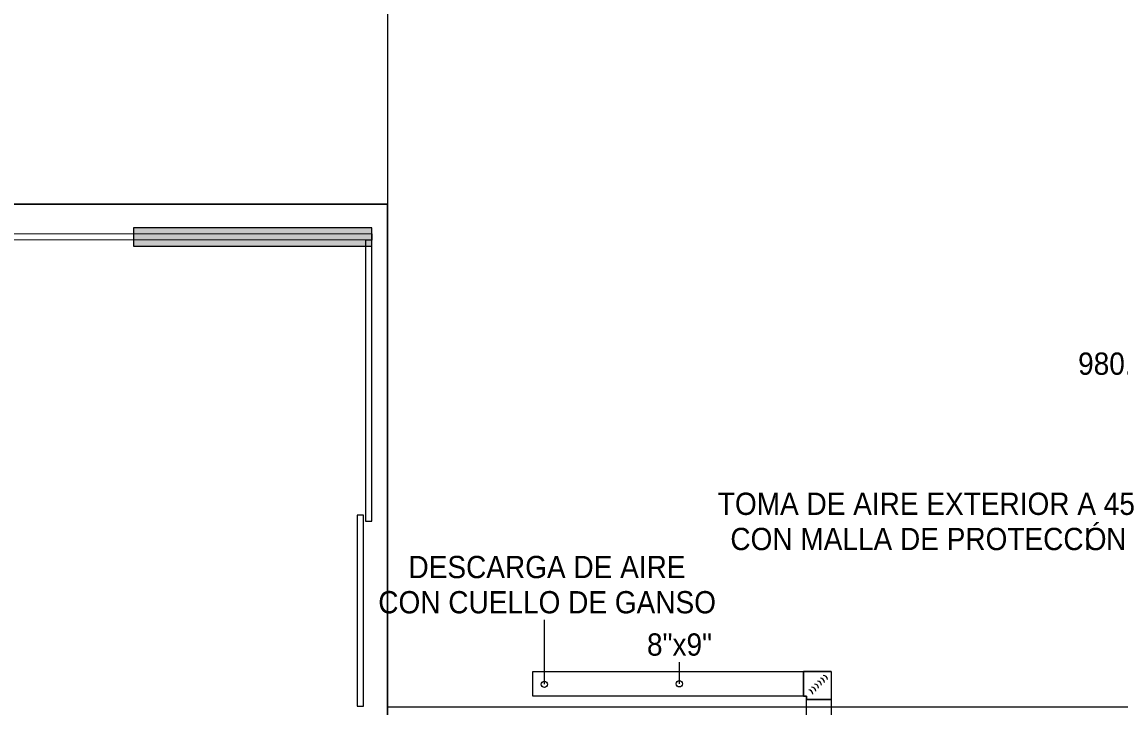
# Model space of a CAD drawing. Header units: metres. Extents: x 31.9 to 125.9, y -29 to 44.
# Drawn here: x 52.55 to 61.42, y -11.67 to -6.14 of the extents above; entities that cross this region are included whole.
import ezdxf

# ---------------------------------------------------------------- set-up
doc = ezdxf.new("R2010")
doc.units = ezdxf.units.M
for name, color, linetype, lineweight in [('A-GENM', 7, 'Continuous', 18), ('ARQ', 8, 'Continuous', 0), ('G-ANNO-TEXT', 7, 'Continuous', 9), ('M-HVAC-DUCT', 7, 'Continuous', 18), ('M-HVAC-DUCT-IDEN', 7, 'Continuous', 9), ('P-PIPE-IDEN', 7, 'Continuous', 9)]:
    doc.layers.add(name, color=color, linetype=linetype, lineweight=lineweight)
doc.styles.add('SansSerif', font='SANSS__.TTF', dxfattribs={"width": 0.9, "height": 0.18})

# ---------------------------------------------------------------- blocks, each defined once
blk = doc.blocks.new('Estructura cubierta')
at = {"layer": 'ARQ'}
blk.add_line((1962.5004, -5855.3542), (1962.5004, -5914.9141), dxfattribs=at)
blk = doc.blocks.new('PISO 9')
at = {"layer": 'ARQ', "ltscale": 0.3}
h = blk.add_hatch(color=256, dxfattribs=at)
h.dxf.hatch_style = 1
h.paths.add_polyline_path([(334.0107, -2849.9809), (332.0866, -2849.9809), (332.0866, -2850.1309), (334.0107, -2850.1309)])
at = {"layer": 'ARQ', "ltscale": 0.1}
blk.add_lwpolyline([(342.3888, -2851.0049), (345.3874, -2851.005), (350.0592, -2851.005), (350.0596, -2844.4808), (345.3877, -2844.4806), (345.3874, -2835.1461), (345.3874, -2835.1461), (345.3874, -2823.9797), (330.7643, -2823.9797), (330.7643, -2849.791), (334.1366, -2849.791), (334.1366, -2853.8514), (342.3887, -2853.8514)], close=True, dxfattribs=at)
at = {"layer": 'ARQ'}
for points in [[(334.1366, -2849.791), (324.9615, -2849.791), (324.9615, -2860.2878), (334.1366, -2860.2878)], [(325.3023, -2850.0773), (325.3032, -2850.0266), (334.0107, -2850.0307), (334.0107, -2850.0814)], [(334.0107, -2850.0814), (333.96, -2850.0813), (333.96, -2852.3514), (334.0107, -2852.3514)], [(333.9429, -2852.3027), (333.8922, -2852.3026), (333.8922, -2853.8463), (333.9429, -2853.8463)]]:
    blk.add_lwpolyline(points, close=True, dxfattribs=at)
blk.add_lwpolyline([(334.0107, -2849.981), (334.0107, -2849.981), (332.0866, -2849.9809), (332.0866, -2850.1309), (334.0107, -2850.131), (334.0107, -2849.981)], dxfattribs=at)
blk.add_blockref('Estructura cubierta', (-1628.3638, 3049.5683), dxfattribs=at)
blk = doc.blocks.new('Rectangular Elbow - Mitered - Single Thickness Vanes - LAMINA-2833313-NIVEL 09')
at = {"layer": 'A-GENM', "color": 3, "true_color": 0x00ff00}
for centre in [(59.0004, -11.4725), (59.0004, -11.4725), (59.024, -11.449), (59.024, -11.449), (58.9061, -11.5668), (58.9061, -11.5668), (58.9297, -11.5432), (58.9297, -11.5432), (58.9533, -11.5197), (58.9533, -11.5197), (58.9768, -11.4961), (58.9768, -11.4961)]:
    blk.add_arc(centre, 0.0333, 0, 90, dxfattribs=at)
at = {"layer": 'M-HVAC-DUCT', "color": 3, "true_color": 0x00ff00}
for p, q in [((59.0886, -11.3843), (58.8632, -11.3843)), ((58.8632, -11.3843), (58.8632, -11.5843)), ((58.8632, -11.5843), (58.8632, -11.3843)), ((58.8632, -11.3843), (59.0886, -11.3843)), ((59.0886, -11.3843), (59.0886, -11.6097)), ((59.0886, -11.3843), (59.0886, -11.6097)), ((58.8886, -11.5843), (58.8632, -11.5843)), ((58.8632, -11.5843), (58.8886, -11.5843)), ((58.8886, -11.6097), (58.8886, -11.5843)), ((58.8886, -11.5843), (58.8886, -11.6097)), ((58.8886, -11.6097), (59.0886, -11.6097)), ((59.0886, -11.6097), (58.8886, -11.6097))]:
    blk.add_line(p, q, dxfattribs=at)

msp = doc.modelspace()

# ---------------------------------------------------------------- linework, layer by layer
at = {"layer": 'G-ANNO-TEXT'}
msp.add_line((56.7709, -11.4878), (56.7709, -10.968), dxfattribs=at)
msp.add_circle((56.7709, -11.4878), 0.025, dxfattribs=at)
at = {"layer": 'M-HVAC-DUCT', "color": 3, "true_color": 0x00ff00}
for p, q in [((56.6772, -11.5843), (56.6772, -11.3843)), ((56.6772, -11.3843), (58.8632, -11.3843)), ((58.8632, -11.5843), (58.8632, -11.3843)), ((58.8632, -11.5843), (56.6772, -11.5843)), ((58.8886, -11.6097), (59.0886, -11.6097)), ((58.8886, -15.7432), (58.8886, -11.6097)), ((59.0886, -11.6097), (59.0886, -15.7432))]:
    msp.add_line(p, q, dxfattribs=at)
at = {"layer": 'M-HVAC-DUCT-IDEN'}
msp.add_line((57.8615, -11.4843), (57.8615, -11.3101), dxfattribs=at)
msp.add_circle((57.8615, -11.4843), 0.025, dxfattribs=at)

# ---------------------------------------------------------------- block references
at = {"layer": 'ARQ', "linetype": 'Continuous'}
msp.add_blockref('PISO 9', (-278.6348, 2842.1819), dxfattribs=at)
at = {"layer": 'M-HVAC-DUCT', "color": 3, "true_color": 0x00ff00}
msp.add_blockref('Rectangular Elbow - Mitered - Single Thickness Vanes - LAMINA-2833313-NIVEL 09', (0, 0), dxfattribs=at)

# ---------------------------------------------------------------- texts
at = {"layer": 'G-ANNO-TEXT', "char_height": 0.18, "attachment_point": 1, "style": 'SansSerif'}
for s, insert, width in [('TOMA DE AIRE EXTERIOR A 45', (58.1721, -9.9396), 4.004429), ('Ó', (61.1368, -10.224), 0.20924), ('CON MALLA DE PROTECCI', (58.2733, -10.224), 3.470505), ('N', (61.3094, -10.224), 0.19481), ('DESCARGA DE AIRE', (55.6726, -10.4505), 2.662404), ('CON CUELLO DE GANSO', (55.4285, -10.7349), 3.246834)]:
    msp.add_mtext(s, dxfattribs=dict(at, insert=insert, width=width))
at = {"layer": 'M-HVAC-DUCT-IDEN', "insert": (57.5996, -11.0767), "char_height": 0.18, "width": 0.627721, "attachment_point": 1, "style": 'SansSerif'}
msp.add_mtext('8"x9"', dxfattribs=at)
at = {"layer": 'P-PIPE-IDEN', "insert": (61.0831, -8.8074), "char_height": 0.18, "width": 1.36367, "attachment_point": 1, "style": 'SansSerif'}
msp.add_mtext('980.0 GPM', dxfattribs=at)

doc.saveas('drawing.dxf')
